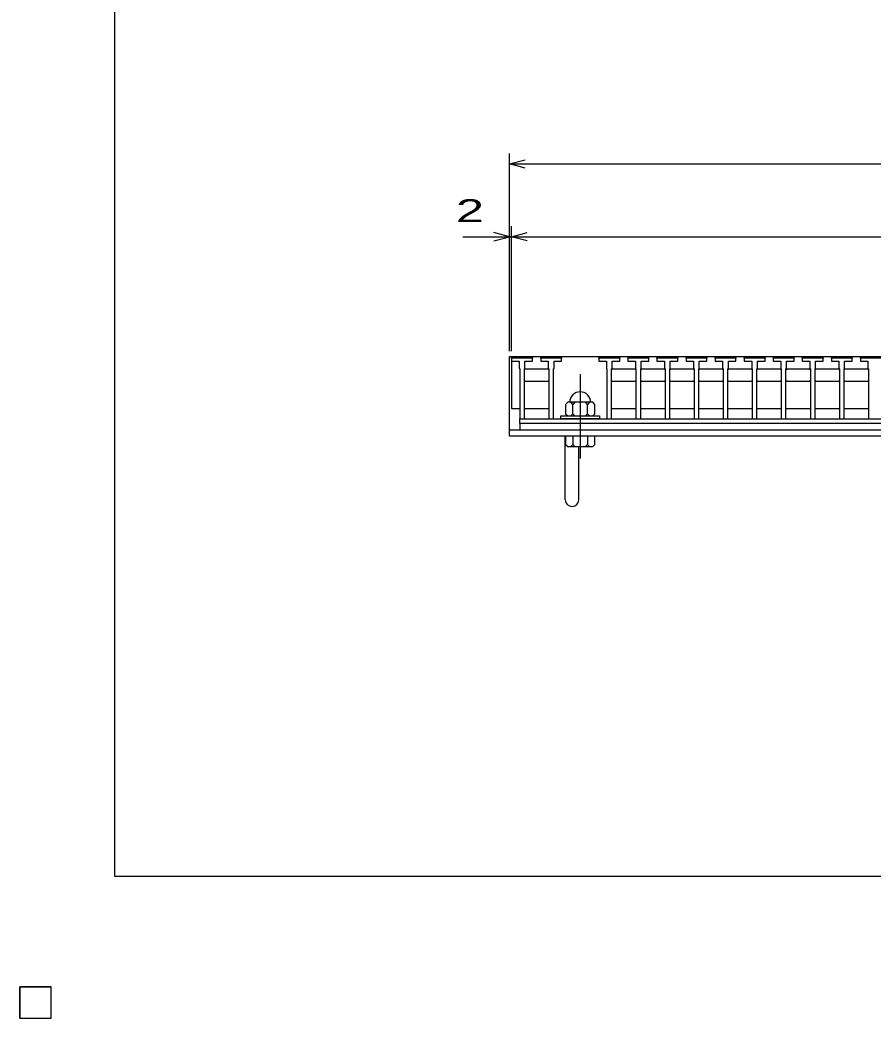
# Model space of a CAD drawing. Units: millimetres, scale not verified. Extents: x -1820 to 1731, y -1282 to 1054.
# Drawn here: x -1820 to -1001, y -1282 to -324 of the extents above; entities that cross this region are included whole.
import ezdxf
from ezdxf.enums import TextEntityAlignment as Align

# ---------------------------------------------------------------- set-up
doc = ezdxf.new("R2010")
doc.units = ezdxf.units.MM
doc.header["$LTSCALE"] = 10
doc.linetypes.add('CHAIN', pattern=[18.5, 12, -1.5, 3.5, -1.5])
for name, color, linetype, lineweight in [('0_2', 150, 'Continuous', 25), ('16', 3, 'Continuous', 25), ('19', 6, 'Continuous', 25), ('22', 2, 'Continuous', 25)]:
    doc.layers.add(name, color=color, linetype=linetype, lineweight=lineweight)
doc.styles.add('ベクトル', font='')
doc.styles.get('ベクトル').set_extended_font_data('ベクトル')

msp = doc.modelspace()

# ---------------------------------------------------------------- linework, layer by layer
at = {"layer": '0_2'}
for p, q in [((-1729, -1146.5), (-1729, 1053.5)), ((1731, -1146.5), (-1729, -1146.5))]:
    msp.add_line(p, q, dxfattribs=at)
at = {"layer": '16'}
for p, q in [((-1348, -648.5), (-1347.5, -647)), ((-1348, -647), (-352, -647)), ((-1348, -647), (-1348, -697)), ((-1348, -648.5), (-1348, -651.5)), ((-1328, -648.5), (-1348, -648.5)), ((-1348, -651.5), (-1340.75, -651.5)), ((-1347.5, -647), (-1344.6, -647)), ((-1344.6, -647), (-1344.1, -648.5)), ((-1340.75, -651.5), (-1340.75, -658.5)), ((-1339.95, -648.5), (-1339.45, -647)), ((-1339.45, -647), (-1336.55, -647)), ((-1336.55, -647), (-1336.05, -648.5)), ((-1335.25, -658.5), (-1335.25, -651.5)), ((-1335.25, -651.5), (-1328, -651.5)), ((-1331.9, -648.5), (-1331.4, -647)), ((-1331.4, -647), (-1328.5, -647)), ((-1328.5, -647), (-1328, -648.5)), ((-1328, -651.5), (-1328, -648.5)), ((-1320.1, -648.5), (-1319.6, -647)), ((-1320.1, -648.5), (-1320.1, -651.5)), ((-1300.1, -648.5), (-1320.1, -648.5)), ((-1320.1, -651.5), (-1312.85, -651.5)), ((-1319.6, -647), (-1316.7, -647)), ((-1316.7, -647), (-1316.2, -648.5)), ((-1312.85, -651.5), (-1312.85, -658.5)), ((-1312.05, -648.5), (-1311.55, -647)), ((-1311.55, -647), (-1308.65, -647)), ((-1308.65, -647), (-1308.15, -648.5)), ((-1307.35, -658.5), (-1307.35, -651.5)), ((-1307.35, -651.5), (-1300.1, -651.5)), ((-1304, -648.5), (-1303.5, -647)), ((-1303.5, -647), (-1300.6, -647)), ((-1300.6, -647), (-1300.1, -648.5)), ((-1300.1, -651.5), (-1300.1, -648.5)), ((-1264.3, -648.5), (-1263.8, -647)), ((-1264.3, -648.5), (-1264.3, -651.5)), ((-1244.3, -648.5), (-1264.3, -648.5)), ((-1264.3, -651.5), (-1257.05, -651.5)), ((-1263.8, -647), (-1260.9, -647)), ((-1260.9, -647), (-1260.4, -648.5)), ((-1257.05, -651.5), (-1257.05, -658.5)), ((-1256.25, -648.5), (-1255.75, -647)), ((-1255.75, -647), (-1252.85, -647)), ((-1252.85, -647), (-1252.35, -648.5)), ((-1251.55, -658.5), (-1251.55, -651.5)), ((-1251.55, -651.5), (-1244.3, -651.5)), ((-1248.2, -648.5), (-1247.7, -647)), ((-1247.7, -647), (-1244.8, -647)), ((-1244.8, -647), (-1244.3, -648.5)), ((-1244.3, -651.5), (-1244.3, -648.5)), ((-1236.4, -648.5), (-1235.9, -647)), ((-1236.4, -648.5), (-1236.4, -651.5)), ((-1216.4, -648.5), (-1236.4, -648.5)), ((-1236.4, -651.5), (-1229.15, -651.5)), ((-1235.9, -647), (-1233, -647)), ((-1233, -647), (-1232.5, -648.5)), ((-1229.15, -651.5), (-1229.15, -658.5)), ((-1228.35, -648.5), (-1227.85, -647)), ((-1227.85, -647), (-1224.95, -647)), ((-1224.95, -647), (-1224.45, -648.5)), ((-1223.65, -658.5), (-1223.65, -651.5)), ((-1223.65, -651.5), (-1216.4, -651.5)), ((-1220.3, -648.5), (-1219.8, -647)), ((-1219.8, -647), (-1216.9, -647)), ((-1216.9, -647), (-1216.4, -648.5)), ((-1216.4, -651.5), (-1216.4, -648.5)), ((-1208.5, -648.5), (-1208, -647)), ((-1208.5, -648.5), (-1208.5, -651.5)), ((-1188.5, -648.5), (-1208.5, -648.5)), ((-1208.5, -651.5), (-1201.25, -651.5)), ((-1208, -647), (-1205.1, -647)), ((-1205.1, -647), (-1204.6, -648.5)), ((-1201.25, -651.5), (-1201.25, -658.5)), ((-1200.45, -648.5), (-1199.95, -647)), ((-1199.95, -647), (-1197.05, -647)), ((-1197.05, -647), (-1196.55, -648.5)), ((-1195.75, -658.5), (-1195.75, -651.5)), ((-1195.75, -651.5), (-1188.5, -651.5)), ((-1192.4, -648.5), (-1191.9, -647)), ((-1191.9, -647), (-1189, -647)), ((-1189, -647), (-1188.5, -648.5)), ((-1188.5, -651.5), (-1188.5, -648.5)), ((-1180.6, -648.5), (-1180.1, -647)), ((-1180.6, -648.5), (-1180.6, -651.5)), ((-1160.6, -648.5), (-1180.6, -648.5)), ((-1180.6, -651.5), (-1173.35, -651.5)), ((-1180.1, -647), (-1177.2, -647)), ((-1177.2, -647), (-1176.7, -648.5)), ((-1173.35, -651.5), (-1173.35, -658.5)), ((-1172.55, -648.5), (-1172.05, -647)), ((-1172.05, -647), (-1169.15, -647)), ((-1169.15, -647), (-1168.65, -648.5)), ((-1167.85, -658.5), (-1167.85, -651.5)), ((-1167.85, -651.5), (-1160.6, -651.5)), ((-1164.5, -648.5), (-1164, -647)), ((-1164, -647), (-1161.1, -647)), ((-1161.1, -647), (-1160.6, -648.5)), ((-1160.6, -651.5), (-1160.6, -648.5)), ((-1152.7, -648.5), (-1152.2, -647)), ((-1152.7, -648.5), (-1152.7, -651.5)), ((-1132.7, -648.5), (-1152.7, -648.5)), ((-1152.7, -651.5), (-1145.45, -651.5)), ((-1152.2, -647), (-1149.3, -647)), ((-1149.3, -647), (-1148.8, -648.5)), ((-1145.45, -651.5), (-1145.45, -658.5)), ((-1144.65, -648.5), (-1144.15, -647)), ((-1144.15, -647), (-1141.25, -647)), ((-1141.25, -647), (-1140.75, -648.5)), ((-1139.95, -658.5), (-1139.95, -651.5)), ((-1139.95, -651.5), (-1132.7, -651.5)), ((-1136.6, -648.5), (-1136.1, -647)), ((-1136.1, -647), (-1133.2, -647)), ((-1133.2, -647), (-1132.7, -648.5)), ((-1132.7, -651.5), (-1132.7, -648.5)), ((-1124.8, -648.5), (-1124.3, -647)), ((-1124.8, -648.5), (-1124.8, -651.5)), ((-1104.8, -648.5), (-1124.8, -648.5)), ((-1124.8, -651.5), (-1117.55, -651.5)), ((-1124.3, -647), (-1121.4, -647)), ((-1121.4, -647), (-1120.9, -648.5)), ((-1117.55, -651.5), (-1117.55, -658.5)), ((-1116.75, -648.5), (-1116.25, -647)), ((-1116.25, -647), (-1113.35, -647)), ((-1113.35, -647), (-1112.85, -648.5)), ((-1112.05, -658.5), (-1112.05, -651.5)), ((-1112.05, -651.5), (-1104.8, -651.5)), ((-1108.7, -648.5), (-1108.2, -647)), ((-1108.2, -647), (-1105.3, -647)), ((-1105.3, -647), (-1104.8, -648.5)), ((-1104.8, -651.5), (-1104.8, -648.5)), ((-1096.9, -648.5), (-1096.4, -647)), ((-1096.9, -648.5), (-1096.9, -651.5)), ((-1076.9, -648.5), (-1096.9, -648.5)), ((-1096.9, -651.5), (-1089.65, -651.5)), ((-1096.4, -647), (-1093.5, -647)), ((-1093.5, -647), (-1093, -648.5)), ((-1089.65, -651.5), (-1089.65, -658.5)), ((-1088.85, -648.5), (-1088.35, -647)), ((-1088.35, -647), (-1085.45, -647)), ((-1085.45, -647), (-1084.95, -648.5)), ((-1084.15, -658.5), (-1084.15, -651.5)), ((-1084.15, -651.5), (-1076.9, -651.5)), ((-1080.8, -648.5), (-1080.3, -647)), ((-1080.3, -647), (-1077.4, -647)), ((-1077.4, -647), (-1076.9, -648.5)), ((-1076.9, -651.5), (-1076.9, -648.5)), ((-1069, -648.5), (-1068.5, -647)), ((-1069, -648.5), (-1069, -651.5)), ((-1049, -648.5), (-1069, -648.5)), ((-1069, -651.5), (-1061.75, -651.5)), ((-1068.5, -647), (-1065.6, -647)), ((-1065.6, -647), (-1065.1, -648.5)), ((-1061.75, -651.5), (-1061.75, -658.5)), ((-1060.95, -648.5), (-1060.45, -647)), ((-1060.45, -647), (-1057.55, -647)), ((-1057.55, -647), (-1057.05, -648.5)), ((-1056.25, -658.5), (-1056.25, -651.5)), ((-1056.25, -651.5), (-1049, -651.5)), ((-1052.9, -648.5), (-1052.4, -647)), ((-1052.4, -647), (-1049.5, -647)), ((-1049.5, -647), (-1049, -648.5)), ((-1049, -651.5), (-1049, -648.5)), ((-1041.1, -648.5), (-1040.6, -647)), ((-1041.1, -648.5), (-1041.1, -651.5)), ((-1021.1, -648.5), (-1041.1, -648.5)), ((-1041.1, -651.5), (-1033.85, -651.5)), ((-1040.6, -647), (-1037.7, -647)), ((-1037.7, -647), (-1037.2, -648.5)), ((-1033.85, -651.5), (-1033.85, -658.5)), ((-1033.05, -648.5), (-1032.55, -647)), ((-1032.55, -647), (-1029.65, -647)), ((-1029.65, -647), (-1029.15, -648.5)), ((-1028.35, -658.5), (-1028.35, -651.5)), ((-1028.35, -651.5), (-1021.1, -651.5)), ((-1025, -648.5), (-1024.5, -647)), ((-1024.5, -647), (-1021.6, -647)), ((-1021.6, -647), (-1021.1, -648.5)), ((-1021.1, -651.5), (-1021.1, -648.5)), ((-1013.2, -648.5), (-1012.7, -647)), ((-1013.2, -648.5), (-1013.2, -651.5)), ((-993.2, -648.5), (-1013.2, -648.5)), ((-1013.2, -651.5), (-1005.95, -651.5)), ((-1012.7, -647), (-1009.8, -647)), ((-1009.8, -647), (-1009.3, -648.5)), ((-1005.95, -651.5), (-1005.95, -658.5)), ((-1005.15, -648.5), (-1004.65, -647)), ((-1004.65, -647), (-1001.75, -647)), ((-1001.75, -647), (-1001.25, -648.5)), ((-1340.75, -658.5), (-1340.25, -659)), ((-1340.25, -659), (-1340.25, -707)), ((-1335.75, -659), (-1335.25, -658.5)), ((-1335.75, -707), (-1335.75, -659)), ((-1335.75, -660), (-1334.75, -659)), ((-1334.75, -659), (-1313.35, -659)), ((-1313.35, -659), (-1312.35, -660)), ((-1312.85, -658.5), (-1312.35, -659)), ((-1312.35, -659), (-1312.35, -707)), ((-1307.85, -659), (-1307.35, -658.5)), ((-1307.85, -707), (-1307.85, -659)), ((-1257.05, -658.5), (-1256.55, -659)), ((-1256.55, -659), (-1256.55, -707)), ((-1252.05, -659), (-1251.55, -658.5)), ((-1252.05, -707), (-1252.05, -659)), ((-1252.05, -660), (-1251.05, -659)), ((-1251.05, -659), (-1229.65, -659)), ((-1229.65, -659), (-1228.65, -660)), ((-1229.15, -658.5), (-1228.65, -659)), ((-1228.65, -659), (-1228.65, -707)), ((-1224.15, -659), (-1223.65, -658.5)), ((-1224.15, -707), (-1224.15, -659)), ((-1224.15, -660), (-1223.15, -659)), ((-1223.15, -659), (-1201.75, -659)), ((-1201.75, -659), (-1200.75, -660)), ((-1201.25, -658.5), (-1200.75, -659)), ((-1200.75, -659), (-1200.75, -707)), ((-1196.25, -659), (-1195.75, -658.5)), ((-1196.25, -707), (-1196.25, -659)), ((-1196.25, -660), (-1195.25, -659)), ((-1195.25, -659), (-1173.85, -659)), ((-1173.85, -659), (-1172.85, -660)), ((-1173.35, -658.5), (-1172.85, -659)), ((-1172.85, -659), (-1172.85, -707)), ((-1168.35, -659), (-1167.85, -658.5)), ((-1168.35, -707), (-1168.35, -659)), ((-1168.35, -660), (-1167.35, -659)), ((-1167.35, -659), (-1145.95, -659)), ((-1145.95, -659), (-1144.95, -660)), ((-1145.45, -658.5), (-1144.95, -659)), ((-1144.95, -659), (-1144.95, -707)), ((-1140.45, -659), (-1139.95, -658.5)), ((-1140.45, -707), (-1140.45, -659)), ((-1140.45, -660), (-1139.45, -659)), ((-1139.45, -659), (-1118.05, -659)), ((-1118.05, -659), (-1117.05, -660)), ((-1117.55, -658.5), (-1117.05, -659)), ((-1117.05, -659), (-1117.05, -707)), ((-1112.55, -659), (-1112.05, -658.5)), ((-1112.55, -707), (-1112.55, -659)), ((-1112.55, -660), (-1111.55, -659)), ((-1111.55, -659), (-1090.15, -659)), ((-1090.15, -659), (-1089.15, -660)), ((-1089.65, -658.5), (-1089.15, -659)), ((-1089.15, -659), (-1089.15, -707)), ((-1084.65, -659), (-1084.15, -658.5)), ((-1084.65, -707), (-1084.65, -659)), ((-1084.65, -660), (-1083.65, -659)), ((-1083.65, -659), (-1062.25, -659)), ((-1062.25, -659), (-1061.25, -660)), ((-1061.75, -658.5), (-1061.25, -659)), ((-1061.25, -659), (-1061.25, -707)), ((-1056.75, -659), (-1056.25, -658.5)), ((-1056.75, -707), (-1056.75, -659)), ((-1056.75, -660), (-1055.75, -659)), ((-1055.75, -659), (-1034.35, -659)), ((-1034.35, -659), (-1033.35, -660)), ((-1033.85, -658.5), (-1033.35, -659)), ((-1033.35, -659), (-1033.35, -707)), ((-1028.85, -659), (-1028.35, -658.5)), ((-1028.85, -707), (-1028.85, -659)), ((-1028.85, -660), (-1027.85, -659)), ((-1027.85, -659), (-1006.45, -659)), ((-1006.45, -659), (-1005.45, -660)), ((-1005.95, -658.5), (-1005.45, -659)), ((-1005.45, -659), (-1005.45, -707)), ((-1334.75, -671), (-1335.75, -670)), ((-1313.35, -671), (-1334.75, -671)), ((-1312.35, -670), (-1313.35, -671)), ((-1251.05, -671), (-1252.05, -670)), ((-1229.65, -671), (-1251.05, -671)), ((-1228.65, -670), (-1229.65, -671)), ((-1223.15, -671), (-1224.15, -670)), ((-1201.75, -671), (-1223.15, -671)), ((-1200.75, -670), (-1201.75, -671)), ((-1195.25, -671), (-1196.25, -670)), ((-1173.85, -671), (-1195.25, -671)), ((-1172.85, -670), (-1173.85, -671)), ((-1167.35, -671), (-1168.35, -670)), ((-1145.95, -671), (-1167.35, -671)), ((-1144.95, -670), (-1145.95, -671)), ((-1139.45, -671), (-1140.45, -670)), ((-1118.05, -671), (-1139.45, -671)), ((-1117.05, -670), (-1118.05, -671)), ((-1111.55, -671), (-1112.55, -670)), ((-1090.15, -671), (-1111.55, -671)), ((-1089.15, -670), (-1090.15, -671)), ((-1083.65, -671), (-1084.65, -670)), ((-1062.25, -671), (-1083.65, -671)), ((-1061.25, -670), (-1062.25, -671)), ((-1055.75, -671), (-1056.75, -670)), ((-1034.35, -671), (-1055.75, -671)), ((-1033.35, -670), (-1034.35, -671)), ((-1027.85, -671), (-1028.85, -670)), ((-1006.45, -671), (-1027.85, -671)), ((-1005.45, -670), (-1006.45, -671)), ((-1348, -697), (-1340.25, -697)), ((-1335.75, -697), (-1312.35, -697)), ((-1294.2, -691), (-1296.2, -693)), ((-1296.2, -693), (-1296.2, -702)), ((-1270.2, -691), (-1294.2, -691)), ((-1289.2, -693), (-1291.2, -691)), ((-1287.2, -691), (-1289.2, -693)), ((-1289.2, -702), (-1289.2, -693)), ((-1275.2, -693), (-1277.2, -691)), ((-1273.2, -691), (-1275.2, -693)), ((-1275.2, -702), (-1275.2, -693)), ((-1268.2, -693), (-1270.2, -691)), ((-1268.2, -702), (-1268.2, -693)), ((-1252.05, -697), (-1228.65, -697)), ((-1224.15, -697), (-1200.75, -697)), ((-1196.25, -697), (-1172.85, -697)), ((-1168.35, -697), (-1144.95, -697)), ((-1140.45, -697), (-1117.05, -697)), ((-1112.55, -697), (-1089.15, -697)), ((-1084.65, -697), (-1061.25, -697)), ((-1056.75, -697), (-1033.35, -697)), ((-1028.85, -697), (-1005.45, -697)), ((-1340.25, -707), (-1335.75, -707)), ((-1340.25, -707), (-359.75, -707)), ((-1340.25, -711.5), (-1340.25, -707)), ((-1312.35, -707), (-1307.85, -707)), ((-1300.7, -707), (-1300.7, -704)), ((-1300.7, -704), (-1263.7, -704)), ((-1263.7, -707), (-1300.7, -707)), ((-1296.2, -702), (-1294.2, -704)), ((-1291.2, -704), (-1289.2, -702)), ((-1289.2, -702), (-1287.2, -704)), ((-1277.2, -704), (-1275.2, -702)), ((-1275.2, -702), (-1273.2, -704)), ((-1270.2, -704), (-1268.2, -702)), ((-1263.7, -704), (-1263.7, -707)), ((-1256.55, -707), (-1252.05, -707)), ((-1228.65, -707), (-1224.15, -707)), ((-1200.75, -707), (-1196.25, -707)), ((-1172.85, -707), (-1168.35, -707)), ((-1144.95, -707), (-1140.45, -707)), ((-1117.05, -707), (-1112.55, -707)), ((-1089.15, -707), (-1084.65, -707)), ((-1061.25, -707), (-1056.75, -707)), ((-1033.35, -707), (-1028.85, -707)), ((-1005.45, -707), (-1000.95, -707)), ((-359.75, -711.5), (-1340.25, -711.5)), ((-1340.25, -711.5), (-1340.25, -717.5)), ((-1340.25, -717.5), (-359.75, -717.5)), ((-1820, -1252.5), (-1790, -1252.5)), ((-1820, -1282.5), (-1820, -1252.5)), ((-1820, -1252.5), (-1790, -1252.5)), ((-1820, -1282.5), (-1820, -1252.5)), ((-1820, -1252.5), (-1790, -1252.5)), ((-1820, -1282.5), (-1820, -1252.5)), ((-1820, -1252.5), (-1790, -1252.5)), ((-1820, -1282.5), (-1820, -1252.5)), ((-1820, -1252.5), (-1790, -1252.5)), ((-1820, -1282.5), (-1820, -1252.5)), ((-1790, -1282.5), (-1790, -1252.5)), ((-1790, -1282.5), (-1790, -1252.5)), ((-1790, -1282.5), (-1790, -1252.5)), ((-1790, -1282.5), (-1790, -1252.5)), ((-1790, -1282.5), (-1790, -1252.5)), ((-1820, -1282.5), (-1790, -1282.5)), ((-1820, -1282.5), (-1790, -1282.5)), ((-1820, -1282.5), (-1790, -1282.5)), ((-1820, -1282.5), (-1790, -1282.5)), ((-1820, -1282.5), (-1790, -1282.5))]:
    msp.add_line(p, q, dxfattribs=at)
at = {"layer": '16', "linetype": 'CHAIN'}
msp.add_line((-1282.2, -664), (-1282.2, -745), dxfattribs=at)
at = {"layer": '16'}
msp.add_arc((-1282.2, -691), 10, 0, 180, dxfattribs=at)
at = {"layer": '19'}
for p, q in [((-1350, -717.5), (-1350, -647)), ((-1350, -647), (-1348, -647)), ((-1350, -717.5), (-350, -717.5)), ((-1350, -723.5), (-1350, -717.5)), ((-350, -723.5), (-1350, -723.5)), ((-1296.5, -784.61), (-1296.5, -723.5)), ((-1296.2, -723.5), (-1296.2, -731.5)), ((-1268.2, -723.5), (-1296.2, -723.5)), ((-1289.2, -723.5), (-1289.2, -731.5)), ((-1275.2, -723.5), (-1275.2, -731.5)), ((-1268.2, -731.5), (-1268.2, -723.5)), ((-1296.2, -731.5), (-1294.2, -733.5)), ((-1294.2, -733.5), (-1270.2, -733.5)), ((-1289.2, -731.5), (-1291.2, -733.5)), ((-1287.2, -733.5), (-1289.2, -731.5)), ((-1283.5, -784.61), (-1283.5, -733.5)), ((-1275.2, -731.5), (-1277.2, -733.5)), ((-1273.2, -733.5), (-1275.2, -731.5)), ((-1270.2, -733.5), (-1268.2, -731.5))]:
    msp.add_line(p, q, dxfattribs=at)
msp.add_arc((-1290, -784.61), 6.5, 180, 0, dxfattribs=at)
at = {"layer": '22', "color": 4}
for p, q in [((-1350, -642), (-1350, -452)), ((-1350, -462), (-1335, -458)), ((-1335, -466), (-1350, -462)), ((-1350, -462), (-350, -462)), ((-1350, -642), (-1350, -522)), ((-1348, -642), (-1348, -522)), ((-1395, -532), (-1350, -532)), ((-1350, -532), (-1365, -528)), ((-1365, -536), (-1350, -532)), ((-1350, -532), (-1348, -532)), ((-1348, -532), (-1333, -528)), ((-1333, -536), (-1348, -532)), ((-1348, -532), (-352, -532))]:
    msp.add_line(p, q, dxfattribs=at)
at = {"layer": '22'}
for p, q in [((-1790, -1252.5), (-1820, -1252.5)), ((-1820, -1252.5), (-1820, -1282.5)), ((-1790, -1252.5), (-1820, -1252.5)), ((-1820, -1252.5), (-1820, -1282.5)), ((-1790, -1252.5), (-1820, -1252.5)), ((-1820, -1252.5), (-1820, -1282.5)), ((-1790, -1282.5), (-1790, -1252.5)), ((-1790, -1282.5), (-1790, -1252.5)), ((-1790, -1282.5), (-1790, -1252.5)), ((-1820, -1282.5), (-1790, -1282.5)), ((-1820, -1282.5), (-1790, -1282.5)), ((-1820, -1282.5), (-1790, -1282.5))]:
    msp.add_line(p, q, dxfattribs=at)

# ---------------------------------------------------------------- texts
at = {"layer": '22', "style": 'ベクトル', "width": 1.65}
msp.add_text(' 2 ', height=21.99, dxfattribs=at).set_placement((-1415, -507), align=Align.MIDDLE_LEFT)

doc.saveas('drawing.dxf')
